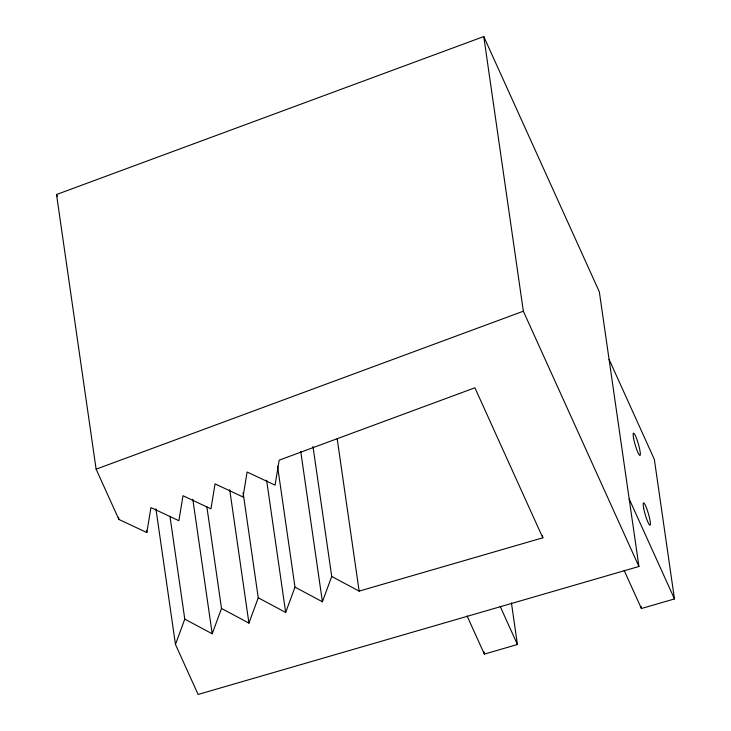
<?xml version="1.0" encoding="UTF-8"?>
<svg xmlns="http://www.w3.org/2000/svg" width="731" height="731" viewBox="0 0 731 731"><rect width="100%" height="100%" fill="white"/><g stroke="black" fill="none" stroke-linecap="round" stroke-linejoin="round"><path stroke-width="1.1" d="M155.922 508.813L175.467 644.45L198.11 694.45L638.921 566.488L599.338 291.824L483.767 36.55L56.534 194.519L96.117 469.183L118.87 519.43L146.83 532.561L150.933 507.579L178.894 520.71L182.988 495.728L210.957 508.849L215.051 483.876L243.012 496.998L247.105 472.016L275.075 485.146L279.169 460.164L474.894 387.795L542.813 537.806L359.14 591.123L331.719 576.457L312.987 446.477M175.467 644.45L184.779 619.111L169.957 516.25M184.779 619.111L212.2 633.786L221.511 608.448L206.855 506.72M221.511 608.448L248.933 623.114L258.244 597.784L243.103 492.667M258.244 597.784L285.675 612.45L294.986 587.121L277.552 466.177M294.986 587.121L322.408 601.787L331.719 576.457M96.117 469.183L523.35 311.214L483.767 36.55M467.091 615.968L484.361 654.108L517.42 644.514L511.426 602.883M624.128 570.372L641.398 608.521L674.466 598.927L654.355 459.397L609.078 359.387M629.181 498.917L674.466 598.927M523.35 311.214L638.921 566.488M500.15 606.365L517.42 644.514M56.534 194.519L57.466 196.566M641.078 606.273L641.398 608.521M542.484 535.549L542.813 537.806M484.041 651.86L484.361 654.108M337.155 438.536L359.14 591.123M300.743 451.456L322.408 601.787M266.614 480.212L285.675 612.45M229.717 489.743L248.933 623.114M192.82 499.273L212.2 633.786M146.511 530.304L146.83 532.561M118.541 517.173L118.87 519.43M633.576 438.171A11.595 1.645 73.8 0 0 639.808 455.404A11.595 1.645 73.8 0 0 636.847 439.258A11.595 1.645 73.8 0 0 633.576 438.171M643.627 507.935A11.595 1.645 73.8 0 0 649.859 525.169A11.595 1.645 73.8 0 0 646.898 509.023A11.595 1.645 73.8 0 0 643.627 507.935"/></g></svg>
